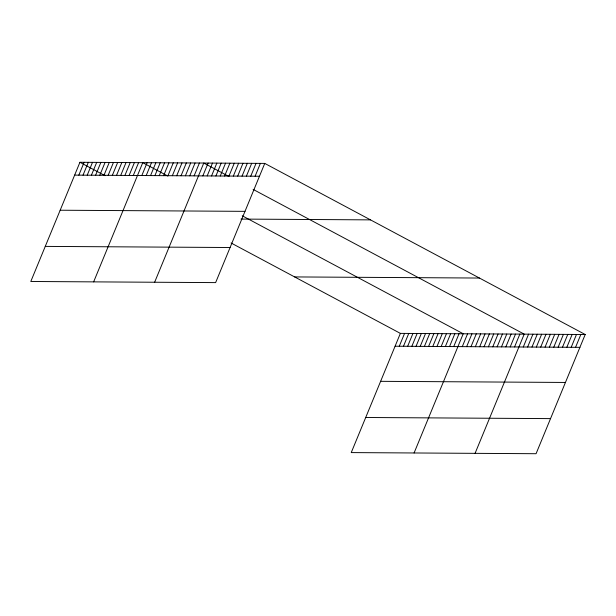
<?xml version="1.0" encoding="UTF-8"?>
<svg xmlns="http://www.w3.org/2000/svg" width="616" height="616" viewBox="0 0 616 616"><rect width="100%" height="100%" fill="white"/><g stroke="black" fill="none" stroke-linecap="round" stroke-linejoin="round"><path stroke-width="0.92" d="M264.757 163.409L79.934 162.285L30.8 281.489L215.623 282.613L264.757 163.409L585.2 334.511L536.066 453.715L351.243 452.591L400.377 333.387L585.2 334.511M78.833 175.152L84.123 162.308M83.021 175.175L88.311 162.331M87.21 175.198L92.5 162.362M91.399 175.221L96.689 162.385M95.588 175.252L100.878 162.408M99.777 175.275L105.066 162.439M103.965 175.298L109.255 162.462M108.154 175.329L113.444 162.485M112.343 175.352L117.641 162.509M116.532 175.375L121.829 162.539M120.721 175.406L126.018 162.562M124.909 175.429L130.207 162.585M129.098 175.452L134.396 162.616M133.295 175.483L138.585 162.639M93.64 281.874L142.773 162.662L167.837 176.053M141.834 175.529L147.132 162.693M146.192 175.56L151.482 162.716M150.55 175.583L155.84 162.747M154.909 175.614L160.199 162.77M159.259 175.637L164.557 162.801M163.617 175.668L168.915 162.824M167.976 175.691L173.265 162.847M172.334 175.714L177.624 162.878M176.692 175.745L181.982 162.901M181.042 175.768L186.34 162.932M185.401 175.799L190.691 162.955M189.759 175.822L195.049 162.986M194.117 175.853L199.407 163.009M154.631 282.244L203.765 163.04L228.829 176.422M202.826 175.906L208.123 163.063M207.184 175.93L212.474 163.086M211.542 175.953L216.832 163.117M215.9 175.984L221.19 163.14M220.251 176.007L225.548 163.171M224.609 176.037L229.899 163.194M228.967 176.061L234.257 163.225M233.325 176.091L238.615 163.248M237.684 176.114L242.974 163.279M242.034 176.145L247.332 163.302M246.392 176.168L251.682 163.325M250.75 176.191L256.04 163.356M255.109 176.222L260.399 163.379M399.276 346.254L404.566 333.41M403.465 346.277L408.755 333.433M407.653 346.3L412.943 333.464M411.842 346.331L417.14 333.487M416.031 346.354L421.329 333.51M420.22 346.377L425.517 333.541M424.409 346.408L429.706 333.564M428.597 346.431L433.895 333.587M432.794 346.454L438.084 333.618M436.983 346.485L442.273 333.641M441.172 346.508L446.461 333.664M445.36 346.531L450.65 333.695M449.549 346.554L454.839 333.718M453.738 346.585L459.028 333.741M414.083 452.976L463.217 333.772L242.25 215.785M462.285 346.631L467.575 333.795M466.635 346.662L471.933 333.818M470.994 346.685L476.291 333.849M475.352 346.716L480.642 333.872M479.71 346.739L485 333.903M484.068 346.77L489.358 333.926M488.419 346.793L493.716 333.957M492.777 346.823L498.067 333.98M497.135 346.846L502.425 334.003M501.493 346.87L506.783 334.034M505.844 346.9L511.141 334.057M510.202 346.923L515.5 334.088M514.56 346.954L519.85 334.111M475.075 453.345L524.208 334.142L253.114 189.389M523.277 347.008L528.567 334.165M527.627 347.031L532.925 334.195M531.985 347.062L537.275 334.219M536.343 347.085L541.633 334.242M540.702 347.108L545.992 334.272M545.052 347.139L550.35 334.296M549.41 347.162L554.708 334.326M553.769 347.193L559.058 334.349M558.127 347.216L563.417 334.38M562.485 347.247L567.775 334.403M566.836 347.27L572.133 334.434M571.194 347.301L576.484 334.457M575.552 347.324L580.842 334.48M74.644 175.121L259.459 176.245M60.176 210.225L244.991 211.35M240.979 219.08L370.501 219.874M45.268 246.392L230.091 247.517M294.633 276.923L479.456 278.047M395.087 346.223L579.91 347.347M380.619 381.327L565.442 382.451M365.712 417.494L550.535 418.618M79.934 162.285L104.997 175.668M231.077 242.989L400.377 333.387"/></g></svg>
